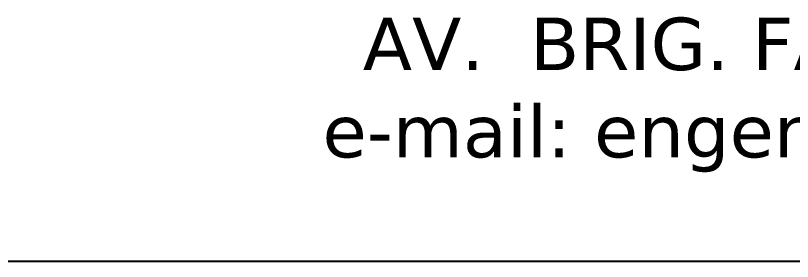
# Model space of a CAD drawing. Header units: millimetres. Extents: x -4122 to 5523, y -2094 to 2406.
# Drawn here: x 5024 to 5133, y -1508.3 to -1473.7 of the extents above; entities that cross this region are included whole.
import ezdxf

# ---------------------------------------------------------------- set-up
doc = ezdxf.new("R2010")
doc.units = ezdxf.units.MM
doc.header["$LTSCALE"] = 50
doc.layers.add('CARIMBO', color=7, linetype='Continuous')
doc.layers.add('F-LOGO', color=7, linetype='Continuous')
doc.styles.add('Graphite Light Narrow', font='')
doc.styles.get('Graphite Light Narrow').set_extended_font_data('Graphite Light Narrow')

# ---------------------------------------------------------------- blocks, each defined once
blk = doc.blocks.new('LOGO_CP')
at = {"layer": 'F-LOGO', "color": 1, "insert": (-131.022, -43.395), "char_height": 6.19195, "width": 358.7696, "attachment_point": 1, "style": 'Graphite Light Narrow'}
blk.add_mtext('\\pi33.832;{\\fVerdana|b0|i0|c0|p34;AV.  BRIG. FARIA LIMA, 1853 - 4º ANDAR - SP   F:+55 (11) 3813-6855\\P\\pi29.068;e-mail: engenharia@claudiopuga.com.br  -  site:www.claudiopuga.com.br}', dxfattribs=at)

msp = doc.modelspace()

# ---------------------------------------------------------------- linework, layer by layer
at = {"layer": 'CARIMBO', "color": 6}
msp.add_line((5475.436, -1508.299), (4625.436, -1508.299), dxfattribs=at)
msp.add_line((5475.436, -1508.299), (4625.436, -1508.299), dxfattribs=at)

# ---------------------------------------------------------------- block references
at = {"layer": 'F-LOGO', "xscale": 1.188858461142835, "yscale": 1.188858461142835, "zscale": 1.188858461142835}
msp.add_blockref('LOGO_CP', (5188.263, -1422.436), dxfattribs=at)
msp.add_blockref('LOGO_CP', (5188.263, -1422.436), dxfattribs=at)

doc.saveas('drawing.dxf')
